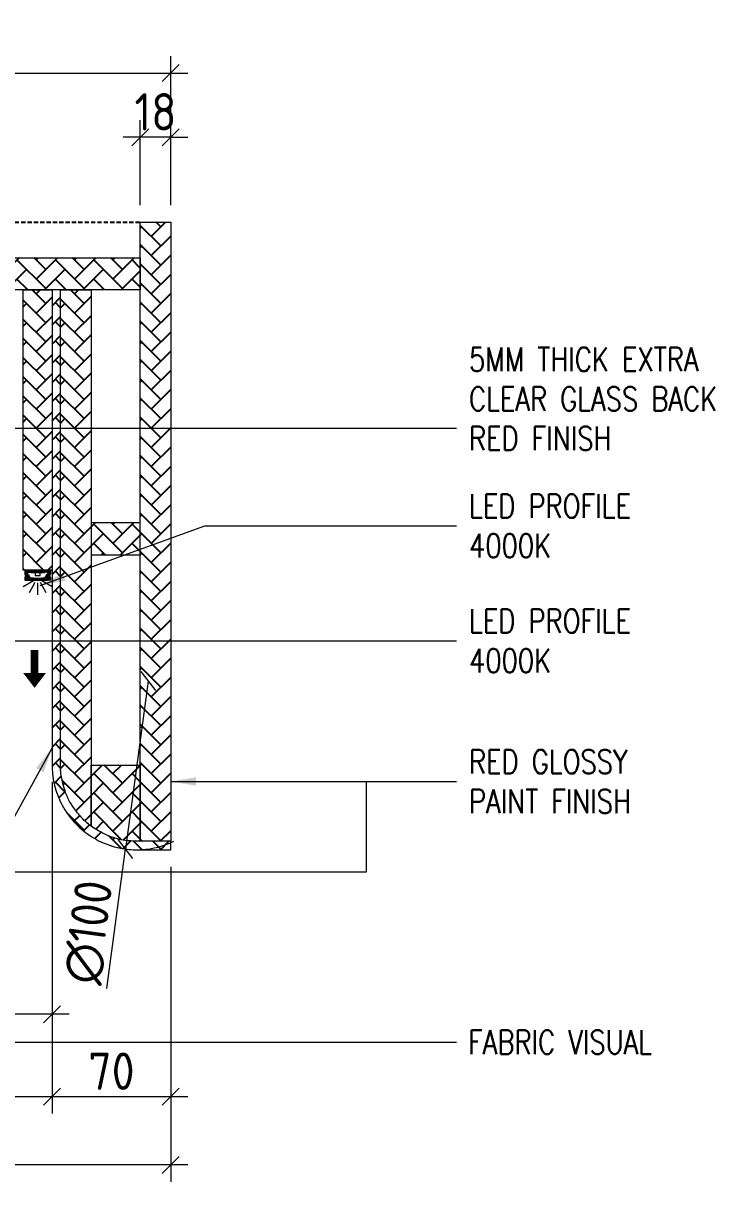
# Model space of a CAD drawing. Header units: millimetres. Extents: x 539949 to 547802, y -525020 to -515511.
# Drawn here: x 542607 to 543015, y -521549 to -520866 of the extents above; entities that cross this region are included whole.
import ezdxf

# ---------------------------------------------------------------- set-up
doc = ezdxf.new("R2010")
doc.units = ezdxf.units.MM
doc.header["$LTSCALE"] = 5
doc.header["$MEASUREMENT"] = 0
doc.set_wipeout_variables(frame=1)
doc.header["$PDMODE"] = 35
doc.linetypes.add('DASHED', pattern=[0.75, 0.5, -0.25])
for name, color, linetype in [('Acrylic - opal', 9, 'Continuous'), ('DIM-10', 1, 'Continuous'), ('EL_LIGHTING', 2, 'Continuous'), ('HATCH', 8, 'Continuous'), ('L-Det Tag', 7, 'Continuous')]:
    doc.layers.add(name, color=color, linetype=linetype)
for name, color, linetype, lineweight in [('aluminium', 6, 'Continuous', 0), ('LED lights', 1, 'Continuous', 0), ('MDF', 41, 'Continuous', 0)]:
    doc.layers.add(name, color=color, linetype=linetype, lineweight=lineweight)
doc.layers.add('LED 4600K', color=41, linetype='Continuous', true_color=0xebd690)
doc.styles.add('ABRA', font='romans.shx', dxfattribs={"width": 0.8, "bigfont": 'bigfont.shx'})
doc.styles.add('ISOCP', font='isocp.shx')
doc.styles.get("Standard").update_dxf_attribs({"font": 'arial.ttf'})
doc.dimstyles.new('dim', dxfattribs={"dimtxt": 2, "dimasz": 2, "dimexe": 1, "dimexo": 1, "dimgap": 1, "dimtad": 1, "dimdec": 0, "dimdsep": 46, "dimtxsty": 'Standard', "dimblk": 'OBLIQUE', "dimcen": 0, "dimdle": 1, "dimclrd": 1, "dimclre": 1, "dimclrt": 1, "dimadec": 0, "dimazin": 0, "dimtfac": 1, "dimtdec": 0, "dimtix": 1, "dimtmove": 0, "dimatfit": 3, "dimfxl": 1, "dimlwd": 0, "dimlwe": 0, "dimarcsym": 0})
doc.dimstyles.new('DL - 10', dxfattribs={"dimscale": 10, "dimtxt": 2.2, "dimasz": 1, "dimexe": 1, "dimexo": 1, "dimgap": 0.4, "dimtad": 1, "dimdec": 0, "dimdsep": 46, "dimtxsty": 'ISOCP', "dimblk": 'OBLIQUE', "dimcen": 0.5, "dimdle": 1, "dimclrd": 256, "dimclre": 256, "dimclrt": 2, "dimadec": 0, "dimazin": 2, "dimtfac": 1, "dimtdec": 0, "dimtix": 1, "dimtmove": 1, "dimatfit": 3, "dimldrblk": 'OPEN90', "dimfxl": 1, "dimlwd": 9, "dimlwe": 9, "dimarcsym": 0})
pattern_1 = [(45, (14015.82022846141, -4034.021661100443), (0, 11.31370849898476), [24, -8]), (135, (14021.47708271141, -4028.364806850444), (9e-16, 11.31370849898476), [24, -8])]

# ---------------------------------------------------------------- blocks, each defined once
blk = doc.blocks.new('LED profile EN-ALH-01S')
blk.add_wipeout([(7.601337410047567, 5.861977570020827e-14), (-7.601337410047565, 5.861977570020827e-14), (-7.601337410107323, -2.2044709216110725), (-7.3761035501433, -2.5471782449850817), (-7.2802227580299865, -2.77518803315413), (-7.226261406990452, -2.967565523915672), (-7.183838591590356, -3.353493462030686), (-7.1972838294874135, -3.574921022003908), (-7.239021107237691, -3.7973242245095804), (-7.319846420480359, -4.041111407346751), (-7.468687077144336, -4.326066551213049), (-7.598662590115676, -4.503484380300417), (-7.5986625899531655, -5.99999940377802), (7.598662589953168, -5.99999940377802), (7.598662590115679, -4.503484380300417), (7.598662555905542, -4.503484339148752), (7.381187240777176, -4.1739920508760235), (7.227794222419799, -3.7504619240001666), (7.183837376254384, -3.355582630439301), (7.209225777276204, -3.0546962976174523), (7.209225781759761, -3.054696271238562), (7.347155936086802, -2.607350279282798), (7.601337410047567, -2.2044709216826206)]).dxf.layer = 'aluminium'
at = {"layer": 'HATCH', "lineweight": 0}
h = blk.add_hatch(dxfattribs=at)
h.set_pattern_fill('ANSI31', color=256, scale=5, style=0)
h.set_pattern_definition([(45, (-29047.12291296026, -2919.527889410397), (-0.4419417382415922, 0.4419417382415922), [])])
h.paths.add_polyline_path([(7.601337410047563, 5.68e-14), (-7.601337410047563, 5.68e-14), (-7.601337410047563, -2.20447092168115, -0.3620347735553132), (-7.598662589953165, -4.503484380104965), (-7.598662589953165, -5.99999940377802), (-5.683698659453512, -5.99999940377802), (-6.530086448827205, -2.928575041265333), (-5.579756278842979, -2.928575041265333), (-5.579756278842979, -2.227186841901471), (-6.251289286836254, -2.227186841901471), (-6.251289286836254, -1.431954854710511, -0.1475385407479518), (-5.540307432293048, -1.25167775672378), (-3.814099653525773, -1.25167775672378), (-3.814099653525773, -1.005181376210601), (-3.333214294325444, -1.005181376210601), (-3.333214294325444, -1.251677756723836), (-2.735750799096422, -1.251677756723836), (-2.735750799096422, -1.005181376210601), (-2.254865439896093, -1.005181376210601), (-2.254865439896093, -1.251677756723836), (2.254865439899731, -1.251677756723836), (2.254865439899731, -1.005181376210601), (2.735750799096422, -1.005181376210601), (2.735750799096422, -1.251677756723836), (3.333214294325444, -1.251677756723836), (3.333214294325444, -1.005181376210601), (3.814099653525773, -1.005181376210601), (3.814099653525773, -1.251677756723836), (4.000000000003638, -1.251677756723836), (5.58079487460418, -1.25167775672378, -0.1475385407479502), (6.291776729147387, -1.431954854710511), (6.291776729147387, -2.227186841901471), (5.620243721154111, -2.227186841901471), (5.620243721154111, -2.928575041265333), (6.570573891138338, -2.928575041265333), (5.724186101764644, -5.99999940377802), (7.598662589953165, -5.99999940377802), (7.598662589953165, -4.503484380104965, -0.3620347735553138), (7.601337410047563, -2.20447092168115)])
h = blk.add_hatch(dxfattribs=at)
h.set_pattern_fill('DOTS', color=256, scale=5, style=0)
h.set_pattern_definition([(0, (-29047.12291296026, -2919.527889410397), (0.15625, 0.3125), [0, -0.3125])])
edge = h.paths.add_edge_path()
edge.add_line((-6.530086448827205, -2.928575041265503), (-5.683698659453512, -5.99999940377802))
edge.add_line((-5.683698659453512, -5.99999940377802), (5.724186101764644, -5.99999940377802))
edge.add_line((5.724186101764644, -5.99999940377802), (6.570573891138338, -2.928575041265503))
edge.add_line((6.570573891138338, -2.928575041265503), (5.620243721154111, -2.928575041265503))
edge.add_line((5.620243721154111, -2.928575041265503), (4.567765004121611, -4.757869329645928))
edge.add_arc((0.0202437198540979, 53.54314441312376), 58.47809977474888, 265.53992579296465, 274.46008170154875, ccw=False)
edge.add_line((-4.527269938411337, -4.75786992447911), (-5.579756278842979, -2.928575041265503))
edge.add_line((-5.579756278842979, -2.928575041265503), (-6.530086448827205, -2.928575041265503))
at = {"layer": 'Acrylic - opal', "color": 8}
blk.add_lwpolyline([(-6.530086448827205, -2.928575041265503), (-5.683698659453512, -5.99999940377802), (5.724186101764644, -5.99999940377802), (6.570573891138338, -2.928575041265503), (5.620243721154111, -2.928575041265503), (4.567765004121611, -4.757869329645928, -0.0389411883915571), (-4.527269938411337, -4.75786992447911), (-5.579756278842979, -2.928575041265503)], format="xyb", close=True, dxfattribs=at)
at = {"layer": 'aluminium'}
for p, q in [((7.601337410047563, 5.68e-14), (-7.601337410047563, 5.68e-14)), ((-7.601337410047563, 5.68e-14), (-7.601337410047563, -2.20447092168115)), ((7.601337410047563, 5.68e-14), (7.601337410047563, -2.20447092168115)), ((-7.598662589953165, -4.503484380105988), (-7.598662589953165, -5.99999940377802)), ((-7.598662589953165, -5.99999940377802), (-5.683698659453512, -5.99999940377802)), ((-6.251289286836254, -2.227186841901471), (-6.251289286836254, -1.431954854712558)), ((-5.579756278842979, -2.227186841901471), (-6.251289286836254, -2.227186841901471)), ((-5.579756278842979, -2.928575041265333), (-5.579756278842979, -2.227186841901471)), ((-5.54030743228941, -1.25167775672378), (-3.814099653525773, -1.25167775672378)), ((-3.814099653525773, -1.25167775672378), (-3.814099653525773, -1.005181376210601)), ((-3.814099653525773, -1.005181376210601), (-3.333214294325444, -1.005181376210601)), ((-3.333214294325444, -1.005181376210601), (-3.333214294325444, -1.25167775672378)), ((-3.333214294325444, -1.25167775672378), (-2.735750799096422, -1.25167775672378)), ((-2.735750799096422, -1.25167775672378), (-2.735750799096422, -1.005181376210601)), ((-2.735750799096422, -1.005181376210601), (-2.254865439896093, -1.005181376210601)), ((-2.254865439896093, -1.005181376210601), (-2.254865439896093, -1.25167775672378)), ((2.254865439899731, -1.25167775672378), (-2.254865439896093, -1.25167775672378)), ((2.735750799096422, -1.005181376210601), (2.254865439899731, -1.005181376210601)), ((2.254865439899731, -1.005181376210601), (2.254865439899731, -1.25167775672378)), ((2.735750799096422, -1.25167775672378), (2.735750799096422, -1.005181376210601)), ((3.333214294325444, -1.25167775672378), (2.735750799096422, -1.25167775672378)), ((3.814099653525773, -1.005181376210601), (3.333214294325444, -1.005181376210601)), ((3.333214294325444, -1.005181376210601), (3.333214294325444, -1.25167775672378)), ((3.814099653525773, -1.25167775672378), (3.814099653525773, -1.005181376210601)), ((5.58079487460418, -1.25167775672378), (3.814099653525773, -1.25167775672378)), ((5.620243721154111, -2.928575041265333), (5.620243721154111, -2.227186841901471)), ((5.620243721154111, -2.227186841901471), (6.291776729147387, -2.227186841901471)), ((7.598662589953165, -5.99999940377802), (5.724186101764644, -5.99999940377802)), ((6.291776729147387, -2.227186841901471), (6.291776729147387, -1.431954854712558)), ((7.598662589953165, -4.503484380105988), (7.598662589953165, -5.99999940377802))]:
    blk.add_line(p, q, dxfattribs=at)
for centre, radius, start, end in [((-8.979483271934441, -3.355582630439301), 1.795645895680061, 320.2626265201329, 39.87069660309438), ((-5.596973229621653, -2.520331199968268), 1.269918332666748, 87.4425210421038, 121.0136738682336), ((5.637460671932786, -2.520331199968268), 1.269918332666748, 58.98632613176637, 92.5574789578962), ((8.979483271934441, -3.355582630439301), 1.795645895680061, 140.1293033969056, 219.7373734798671)]:
    blk.add_arc(centre, radius, start, end, dxfattribs=at)
at = {"layer": 'LED lights', "color": 1, "lineweight": 5, "true_color": 0xff0004}
for p, q in [((-2.431757037174975, -6.15565333672788), (-8.475371422824537, -9.644935729217138)), ((8.475371422860917, -9.644935729217138), (2.431757037211355, -6.15565333672788)), ((-1.403975580000406, -7.18343479390245), (-4.893257972431456, -13.22704917955201)), ((3.638e-12, -7.559628916790132), (3.638e-12, -14.53819370159403)), ((4.893257972467836, -13.22704917955201), (1.403975580036786, -7.18343479390245))]:
    blk.add_line(p, q, dxfattribs=at)
at = {"layer": 'LED lights', "color": 1, "linetype": 'Continuous', "lineweight": 9, "true_color": 0xff0004}
for p, q in [((4.000000000003638, -1.251677756723836), (-3.999999999996362, -1.251677756723836)), ((-3.999999999996362, -1.251677756723836), (-3.999999999996362, -1.751677756665629)), ((-3.999999999996362, -1.751677756665629), (-1.499999999996362, -1.751677756665629)), ((-1.499999999996362, -3.251677756723836), (-1.499999999996362, -1.751677756665629)), ((-1.499999999996362, -1.751677756665629), (1.500000000032742, -1.751677756665629)), ((1.500000000032742, -3.251677756723836), (-1.499999999996362, -3.251677756723836)), ((1.500000000032742, -1.751677756665629), (1.500000000032742, -3.251677756723836)), ((1.500000000032742, -1.751677756665629), (4.000000000003638, -1.751677756665629)), ((4.000000000003638, -1.751677756665629), (4.000000000003638, -1.251677756723836))]:
    blk.add_line(p, q, dxfattribs=at)
blk = doc.blocks.new('FLECHE')
at = {"layer": 'EL_LIGHTING', "const_width": 5}
blk.add_lwpolyline([(0, 0), (0, -15)], dxfattribs=at)
at = {"layer": 'EL_LIGHTING'}
blk.add_lwpolyline([(0, -15, 15, 0, 0), (0, -24.79541368456557, 0, 0, 0)], format="xyseb", dxfattribs=at)
blk = doc.blocks.new('*U84')
at = {"layer": 'EL_LIGHTING', "xscale": 0.9, "yscale": 0.9, "zscale": 0.9, "rotation": 90}
blk.add_blockref('FLECHE', (-11.15793615805451, 0), dxfattribs=at)
blk = doc.blocks.new('*U85')
at = {"layer": 'LED 4600K', "color": 0, "linetype": 'ByBlock', "lineweight": -2}
blk.add_blockref('*U84', (0, 0), dxfattribs=at)
blk = doc.blocks.new('_OBLIQUE')
at = {"color": 0, "linetype": 'ByBlock', "lineweight": -2}
blk.add_line((-0.5, -0.5), (0.5, 0.5), dxfattribs=at)
blk = doc.blocks.new('*D115')
at = {"layer": 'Defpoints', "color": 0, "transparency": 16777216}
for p in [(542694.2862968781, -520895.0055873594), (542059.2863716349, -520982.8697789293), (542694.2862968781, -520982.8697789293)]:
    blk.add_point(p, dxfattribs=at)
at = {"layer": 'DIM-10', "lineweight": 9, "transparency": 16777216}
for p, q in [((542059.2863716349, -520972.8697789293), (542059.2863716349, -520885.0055873594)), ((542694.2862968781, -520972.8697789293), (542694.2862968781, -520885.0055873594)), ((542049.2863716349, -520895.0055873594), (542704.2862968781, -520895.0055873594))]:
    blk.add_line(p, q, dxfattribs=at)
at = {"layer": 'DIM-10', "lineweight": 9, "transparency": 16777216, "xscale": 10, "yscale": 10, "zscale": 10, "rotation": 180}
blk.add_blockref('_OBLIQUE', (542059.2863716349, -520895.0055873594), dxfattribs=at)
at = {"layer": 'DIM-10', "lineweight": 9, "transparency": 16777216, "xscale": 10, "yscale": 10, "zscale": 10}
blk.add_blockref('_OBLIQUE', (542694.2862968781, -520895.0055873594), dxfattribs=at)
at = {"layer": 'DIM-10', "color": 2, "transparency": 16777216, "insert": (542376.7863342565, -520880.0055873594), "char_height": 22, "attachment_point": 5, "style": 'ISOCP'}
blk.add_mtext('635', dxfattribs=at)
blk = doc.blocks.new('_Open90')
at = {"color": 0, "linetype": 'ByBlock', "lineweight": -2}
for p, q in [((0, 0), (-1, 0)), ((-0.5, 0.5), (0, 0)), ((0, 0), (-0.5, -0.5))]:
    blk.add_line(p, q, dxfattribs=at)
blk = doc.blocks.new('*D118')
at = {"layer": 'Defpoints', "color": 0, "transparency": 16777216}
for p in [(542129.2458001056, -521303.0235306618), (542624.3268684074, -521303.0235306618), (542624.3268684074, -521498.5675025955)]:
    blk.add_point(p, dxfattribs=at)
at = {"layer": 'DIM-10', "lineweight": 9, "transparency": 16777216}
for p, q in [((542129.2458001056, -521313.0235306618), (542129.2458001056, -521508.5675025955)), ((542624.3268684074, -521313.0235306618), (542624.3268684074, -521508.5675025955)), ((542119.2458001056, -521498.5675025955), (542634.3268684074, -521498.5675025955))]:
    blk.add_line(p, q, dxfattribs=at)
at = {"layer": 'DIM-10', "lineweight": 9, "transparency": 16777216, "xscale": 10, "yscale": 10, "zscale": 10, "rotation": 180}
blk.add_blockref('_OBLIQUE', (542129.2458001056, -521498.5675025955), dxfattribs=at)
at = {"layer": 'DIM-10', "lineweight": 9, "transparency": 16777216, "xscale": 10, "yscale": 10, "zscale": 10}
blk.add_blockref('_OBLIQUE', (542624.3268684074, -521498.5675025955), dxfattribs=at)
at = {"layer": 'DIM-10', "color": 2, "transparency": 16777216, "insert": (542376.7863342565, -521483.5675025955), "char_height": 22, "attachment_point": 5, "style": 'ISOCP'}
blk.add_mtext('495', dxfattribs=at)
blk = doc.blocks.new('*D119')
at = {"layer": 'Defpoints', "color": 0, "transparency": 16777216}
for p in [(542624.3268684074, -521303.0235306618), (542694.2862968781, -521352.9794311732), (542694.2862968781, -521498.5675025955)]:
    blk.add_point(p, dxfattribs=at)
at = {"layer": 'DIM-10', "lineweight": 9, "transparency": 16777216}
for p, q in [((542624.3268684074, -521313.0235306618), (542624.3268684074, -521508.5675025955)), ((542694.2862968781, -521362.9794311732), (542694.2862968781, -521508.5675025955)), ((542614.3268684074, -521498.5675025955), (542704.2862968781, -521498.5675025955))]:
    blk.add_line(p, q, dxfattribs=at)
at = {"layer": 'DIM-10', "lineweight": 9, "transparency": 16777216, "xscale": 10, "yscale": 10, "zscale": 10, "rotation": 180}
blk.add_blockref('_OBLIQUE', (542624.3268684074, -521498.5675025955), dxfattribs=at)
at = {"layer": 'DIM-10', "lineweight": 9, "transparency": 16777216, "xscale": 10, "yscale": 10, "zscale": 10}
blk.add_blockref('_OBLIQUE', (542694.2862968781, -521498.5675025955), dxfattribs=at)
at = {"layer": 'DIM-10', "color": 2, "transparency": 16777216, "insert": (542659.3065826427, -521483.5675025955), "char_height": 22, "attachment_point": 5, "style": 'ISOCP'}
blk.add_mtext('70', dxfattribs=at)
blk = doc.blocks.new('*D120')
at = {"layer": 'Defpoints', "color": 0, "transparency": 16777216}
for p in [(542059.2863716349, -521352.9794311732), (542694.2862968781, -521352.9794311732), (542059.2863716349, -521538.7914944521)]:
    blk.add_point(p, dxfattribs=at)
at = {"layer": 'DIM-10', "lineweight": 9, "transparency": 16777216}
for p, q in [((542059.2863716349, -521362.9794311732), (542059.2863716349, -521548.7914944521)), ((542694.2862968781, -521362.9794311732), (542694.2862968781, -521548.7914944521)), ((542704.2862968781, -521538.7914944521), (542049.2863716349, -521538.7914944521))]:
    blk.add_line(p, q, dxfattribs=at)
at = {"layer": 'DIM-10', "lineweight": 9, "transparency": 16777216, "xscale": 10, "yscale": 10, "zscale": 10, "rotation": 180}
blk.add_blockref('_OBLIQUE', (542059.2863716349, -521538.7914944521), dxfattribs=at)
at = {"layer": 'DIM-10', "lineweight": 9, "transparency": 16777216, "xscale": 10, "yscale": 10, "zscale": 10}
blk.add_blockref('_OBLIQUE', (542694.2862968781, -521538.7914944521), dxfattribs=at)
at = {"layer": 'DIM-10', "color": 2, "transparency": 16777216, "insert": (542366.7862968781, -521523.7914944521), "char_height": 22, "attachment_point": 5, "style": 'ISOCP'}
blk.add_mtext('635', dxfattribs=at)
blk = doc.blocks.new('*D122')
at = {"layer": 'Defpoints', "color": 0, "transparency": 16777216}
for p in [(542680.9479997361, -521253.5132400728), (542667.6183531478, -521352.5329866234)]:
    blk.add_point(p, dxfattribs=at)
at = {"layer": 'DIM-10', "lineweight": 9, "transparency": 16777216}
for p in [(542680.9479997361, -521253.5132400728), (542656.5427917561, -521434.8081823417)]:
    blk.add_line(p, (542667.6183531478, -521352.5329866234), dxfattribs=at)
blk.add_arc((542674.2831764419, -521303.0231133481), 49.9564552512893, 250.8640142909797, 295.801328922868, dxfattribs=at)
at = {"layer": 'DIM-10', "lineweight": 9, "transparency": 16777216, "xscale": 10, "yscale": 10, "zscale": 10}
for p, rotation in [((542680.9479997361, -521253.5132400728), 262.3331586137408), ((542667.6183531478, -521352.5329866234), 82.33315861374084)]:
    blk.add_blockref('_OBLIQUE', p, dxfattribs=dict(at, rotation=rotation))
at = {"layer": 'DIM-10', "color": 2, "transparency": 16777216, "insert": (542645.8805372813, -521401.58000042), "char_height": 22, "attachment_point": 5, "rotation": 82.33315861374084, "style": 'ISOCP'}
blk.add_mtext('∅100', dxfattribs=at)
blk = doc.blocks.new('*D124')
at = {"layer": 'Defpoints', "color": 0, "transparency": 16777216}
for p in [(542676.2862968781, -520932.8297299274), (542676.2862968781, -520982.8697789293), (542694.2862968781, -520982.8697789293)]:
    blk.add_point(p, dxfattribs=at)
at = {"layer": 'DIM-10', "lineweight": 9, "transparency": 16777216}
for p, q in [((542676.2862968781, -520972.8697789293), (542676.2862968781, -520922.8297299274)), ((542694.2862968781, -520972.8697789293), (542694.2862968781, -520922.8297299274)), ((542676.2862968781, -520932.8297299274), (542666.2862968781, -520932.8297299274)), ((542694.2862968781, -520932.8297299274), (542676.2862968781, -520932.8297299274)), ((542694.2862968781, -520932.8297299274), (542704.2862968781, -520932.8297299274))]:
    blk.add_line(p, q, dxfattribs=at)
at = {"layer": 'DIM-10', "lineweight": 9, "transparency": 16777216, "xscale": 10, "yscale": 10, "zscale": 10}
blk.add_blockref('_OBLIQUE', (542676.2862968781, -520932.8297299274), dxfattribs=at)
at = {"layer": 'DIM-10', "lineweight": 9, "transparency": 16777216, "xscale": 10, "yscale": 10, "zscale": 10, "rotation": 180}
blk.add_blockref('_OBLIQUE', (542694.2862968781, -520932.8297299274), dxfattribs=at)
at = {"layer": 'DIM-10', "color": 2, "transparency": 16777216, "insert": (542685.2862968781, -520917.8297299274), "char_height": 22, "attachment_point": 5, "style": 'ISOCP'}
blk.add_mtext('18', dxfattribs=at)
blk = doc.blocks.new('*D144')
at = {"layer": 'Defpoints', "color": 0, "transparency": 16777216}
for p in [(542624.3268684074, -521303.0235306617), (542554.2869240969, -521351.9728974886), (542554.2869240969, -521449.9805370506)]:
    blk.add_point(p, dxfattribs=at)
at = {"layer": 'DIM-10', "lineweight": 9, "transparency": 16777216}
for p, q in [((542624.3268684074, -521313.0235306617), (542624.3268684074, -521459.9805370506)), ((542554.2869240969, -521361.9728974886), (542554.2869240969, -521459.9805370506)), ((542634.3268684074, -521449.9805370506), (542544.2869240969, -521449.9805370506))]:
    blk.add_line(p, q, dxfattribs=at)
at = {"layer": 'DIM-10', "lineweight": 9, "transparency": 16777216, "xscale": 10, "yscale": 10, "zscale": 10, "rotation": 180}
blk.add_blockref('_OBLIQUE', (542554.2869240969, -521449.9805370506), dxfattribs=at)
at = {"layer": 'DIM-10', "lineweight": 9, "transparency": 16777216, "xscale": 10, "yscale": 10, "zscale": 10}
blk.add_blockref('_OBLIQUE', (542624.3268684074, -521449.9805370506), dxfattribs=at)
at = {"layer": 'DIM-10', "color": 2, "transparency": 16777216, "insert": (542589.3068962521, -521434.9805370506), "char_height": 22, "attachment_point": 5, "style": 'ISOCP'}
blk.add_mtext('70', dxfattribs=at)

msp = doc.modelspace()

# ---------------------------------------------------------------- hatches: boundary and pattern name
at = {"layer": 'HATCH'}
h = msp.add_hatch(dxfattribs=at)
h.set_pattern_fill('AR-HBONE', color=256, scale=2)
h.set_pattern_definition(pattern_1)
h.paths.add_polyline_path([(542676.2862968781, -520982.8697789293), (542694.2862968781, -520982.8697789293), (542694.2862968781, -521347.9794311732), (542676.2862968781, -521347.9794311732)])
h = msp.add_hatch(dxfattribs=at)
h.set_pattern_fill('AR-HBONE', color=256, scale=2)
h.set_pattern_definition([(45, (14015.82022846141, -4013.920828754199), (0, 11.31370849898476), [24, -8]), (135, (14021.47708271141, -4008.263974504199), (9e-16, 11.31370849898476), [24, -8])])
h.paths.add_polyline_path([(542077.2863716349, -521003.9316946111), (542676.2862968781, -521003.9316946111), (542676.2862968781, -521022.8768348474), (542077.2863716349, -521022.8768348474)])
h = msp.add_hatch(dxfattribs=at)
h.set_pattern_fill('AR-HBONE', color=256, scale=2)
h.set_pattern_definition(pattern_1)
h.paths.add_polyline_path([(542607.2758893988, -521022.8768348474), (542624.3268684074, -521022.8768348474), (542624.3268684074, -521188.0314685696), (542607.2758893988, -521188.0314685696)])
h = msp.add_hatch(dxfattribs=at)
h.set_pattern_fill('AR-HBONE', color=256, scale=2)
h.set_pattern_definition([(45, (14015.82022846141, -4717.886540594161), (0, 11.31370849898476), [24, -8]), (135, (14021.47708271141, -4712.229686344162), (9e-16, 11.31370849898476), [24, -8])])
edge = h.paths.add_edge_path()
edge.add_line((542694.2862968781, -521347.9794311732), (542676.2862968781, -521347.9794311732))
edge.add_arc((542676.2862968781, -521263.1663553948), 84.81307577841407, 265.02800299177784, 270, ccw=False)
edge.add_arc((542672.0121740141, -521312.2963507895), 35.49751460615872, 247.453419301569, 265.02800299177835, ccw=False)
edge.add_arc((542682.898746951, -521286.0741563172), 63.88978385774003, 238.6549872250184, 247.4534193014547, ccw=False)
edge.add_arc((542667.4677982678, -521311.4087500929), 34.2257345885319, 223.1409112020885, 238.65498722506618, ccw=False)
edge.add_arc((542694.73925818, -521285.8520199293), 71.6005788342934, 216.8803504244015, 223.1409112020627, ccw=False)
edge.add_arc((542667.1622093503, -521306.5426686117), 37.12454998737412, 195.7192242071019, 216.8803504244239, ccw=False)
edge.add_arc((542722.1639269779, -521291.0624685775), 94.26320183606167, 192.3323807253385, 195.7192242072044, ccw=False)
edge.add_arc((542662.525467611, -521304.1010669436), 33.21608165001354, 178.1409820477449, 192.3323807253522, ccw=False)
edge.add_line((542629.3268684074, -521303.0235275709), (542629.3268684074, -521022.8768348474))
edge.add_line((542629.3268684074, -521022.8768348474), (542624.3268684074, -521022.8768348474))
edge.add_line((542624.3268684074, -521022.8768348474), (542624.3268684074, -521303.0235306617))
edge.add_arc((542674.28227968, -521303.0235306617), 49.95541127260964, 180, 192.4949818083493)
edge.add_arc((542674.2833568015, -521303.0232919686), 49.95651452468786, 192.4949818083545, 204.8896481378932)
edge.add_arc((542674.2824091782, -521303.0237316326), 49.95546987432041, 204.8896481378844, 218.8629616108906)
edge.add_arc((542674.283176441, -521303.0231133481), 49.95645525137738, 218.8629616108966, 232.7295267544594)
edge.add_arc((542674.2825799965, -521303.0238971311), 49.95547033412608, 232.7295267544067, 246.7159342343175)
edge.add_arc((542674.283035419, -521303.022838842), 49.95662245631573, 246.7159342342645, 257.1014623897424)
edge.add_arc((542674.2827580125, -521303.024050204), 49.95537973663853, 257.1014623897637, 268.9234001602261)
edge.add_line((542673.3441410757, -521352.9706112756), (542694.2862968781, -521352.9794311732))
edge.add_line((542694.2862968781, -521352.9794311732), (542694.2862968781, -521347.9794311732))
h = msp.add_hatch(dxfattribs=at)
h.set_pattern_fill('AR-HBONE', color=256, scale=2)
h.set_pattern_definition(pattern_1)
edge = h.paths.add_edge_path()
edge.add_line((542629.3268684074, -521022.8768348474), (542647.3268684074, -521022.8768348474))
edge.add_line((542647.3268684074, -521022.8768348474), (542647.3268684074, -521339.0808272192))
edge.add_arc((542667.4677982677, -521311.408750093), 34.22573458836673, 223.1409112020813, 233.9512586887613, ccw=False)
edge.add_arc((542694.73925818, -521285.8520199293), 71.60057883428985, 216.8803504244013, 223.1409112020629, ccw=False)
edge.add_arc((542667.1622093504, -521306.5426686116), 37.12454998746308, 195.7192242074263, 216.880350424533, ccw=False)
edge.add_arc((542722.1639269779, -521291.062468578), 94.26320183591365, 192.3323807250113, 195.7192242069513, ccw=False)
edge.add_arc((542662.5254676112, -521304.1010669436), 33.2160816501984, 181.8590179522404, 192.3323807253163, ccw=False)
edge.add_line((542629.3268684074, -521305.1786063163), (542629.3268684074, -521022.8768348474))
h = msp.add_hatch(dxfattribs=at)
h.set_pattern_fill('AR-HBONE', color=256, scale=2)
h.set_pattern_definition(pattern_1)
h.paths.add_polyline_path([(542647.3268684074, -521179.0755746905), (542676.2862968781, -521179.0755746905), (542676.2862968781, -521160.1304344542), (542647.3268684074, -521160.1304344542)])
h = msp.add_hatch(dxfattribs=at)
h.set_pattern_fill('AR-HBONE', color=256, scale=2)
h.set_pattern_definition(pattern_1)
edge = h.paths.add_edge_path()
edge.add_line((542647.3268684074, -521303.0235275709), (542676.2862968781, -521303.0235275709))
edge.add_line((542676.2862968781, -521303.0235275709), (542676.2862968781, -521347.9794311732))
edge.add_arc((542676.2862968781, -521263.1663553948), 84.81307577840734, 265.0280029917776, 270.0000000000002, ccw=False)
edge.add_arc((542672.0121740141, -521312.2963507895), 35.49751460606097, 247.4534193012886, 265.0280029917541, ccw=False)
edge.add_arc((542682.8987469513, -521286.0741563173), 63.88978385769892, 238.6549872247538, 247.45341930110249, ccw=False)
edge.add_arc((542667.4677982676, -521311.4087500923), 34.22573458890452, 233.95125868971388, 238.654987225958, ccw=False)
edge.add_line((542647.3268684074, -521339.0808272192), (542647.3268684074, -521303.0235275709))

# ---------------------------------------------------------------- linework, layer by layer
at = {"layer": 'HATCH', "linetype": 'DASHED'}
msp.add_line((542077.2863716349, -520982.8697789293), (542676.2862968781, -520982.8697789293), dxfattribs=at)
at = {"layer": 'MDF'}
for points in [[(542676.2862968781, -520982.8697789293), (542694.2862968781, -520982.8697789293), (542694.2862968781, -521347.9794311732), (542676.2862968781, -521347.9794311732)], [(542077.2863716349, -521003.9316946111), (542676.2862968781, -521003.9316946111), (542676.2862968781, -521022.8768348474), (542077.2863716349, -521022.8768348474)], [(542607.2758893988, -521022.8768348474), (542624.3268684074, -521022.8768348474), (542624.3268684074, -521188.0314685696), (542607.2758893988, -521188.0314685696)], [(542647.3268684074, -521179.0755746905), (542676.2862968781, -521179.0755746905), (542676.2862968781, -521160.1304344542), (542647.3268684074, -521160.1304344542)]]:
    msp.add_lwpolyline(points, close=True, dxfattribs=at)
msp.add_lwpolyline([(542694.2862968781, -521347.9794311732), (542676.2862968781, -521347.9794311732, -0.0216978336709919), (542668.9356453245, -521347.6602944954, -0.0768342512643646), (542658.401205535, -521345.0807232903, -0.038409273530996), (542649.6639054383, -521340.6392531375, -0.0677965137859518), (542642.4941624539, -521334.8121349412, -0.0273236463812018), (542637.466633554, -521328.8228164992, -0.0925961193217121), (542631.4260841637, -521316.6005793497, -0.0147789683581851), (542630.0758462403, -521311.1954416924, -0.0620009215675352), (542629.3268684074, -521303.0235275709), (542629.3268684074, -521022.8768348474), (542624.3268684074, -521022.8768348474), (542624.3268684074, -521303.0235306617, 0.0545737253431477), (542625.5100643209, -521313.831588969, 0.0541347233281961), (542628.9667998618, -521324.0485865106, 0.0610457434481406), (542635.3846361387, -521334.3687826443, 0.060578243493904), (542644.0306271373, -521342.7777442973, 0.0611030899436866), (542654.5356789872, -521348.9108115712, 0.0453464589204795), (542663.1314565511, -521351.7189004486, 0.0516287338700311), (542673.3441410757, -521352.9706112756), (542694.2862968781, -521352.9794311732), (542694.2862968781, -521347.9794311732)], format="xyb", dxfattribs=at)
for points in [[(542629.3268684074, -521022.8768348474), (542647.3268684074, -521022.8768348474), (542647.3268684074, -521339.0808272192, -0.0472040528120168), (542642.4941624539, -521334.8121349412, -0.0273236463812032), (542637.466633554, -521328.8228164992, -0.0925961193207653), (542631.4260841637, -521316.6005793498, -0.014778968358508), (542630.0758462403, -521311.1954416924, -0.0457305045113863), (542629.3268684074, -521305.1786063163)], [(542647.3268684074, -521303.0235275709), (542676.2862968781, -521303.0235275709), (542676.2862968781, -521347.9794311732, -0.0216978336709936), (542668.9356453245, -521347.6602944954, -0.0768342512654885), (542658.4012055349, -521345.0807232903, -0.0384092735306129), (542649.6639054383, -521340.6392531374, -0.02052676976377), (542647.3268684074, -521339.0808272192)]]:
    msp.add_lwpolyline(points, format="xyb", close=True, dxfattribs=at)

# ---------------------------------------------------------------- block references
at = {"layer": 'LED 4600K', "extrusion": (0, 0, -1), "zscale": -1, "rotation": 270}
msp.add_blockref('*U85', (-542613.9826138163, -521246.357943855), dxfattribs=at)

# ---------------------------------------------------------------- texts
at = {"layer": 'L-Det Tag', "color": 7, "char_height": 14, "attachment_point": 4, "style": 'ABRA'}
for s, width, heights, insert in [('{\\Fromans|c0;5MM THICK EXTRA CLEAR GLASS BACK RED FINISH }', 160.2350267919898, [-60.66666666666668], (542870.232133979, -521087.1010100927)), ('{\\Fromans|c0;LED PROFILE 4000K }', 110.6089470242802, [-37.33333333333334], (542870.232133979, -521162.0197849842)), ('{\\Fromans|c0;LED PROFILE 4000K }', 109.9437528891209, [-37.33333333333334], (542870.232133979, -521229.7980159777)), ('{\\Fromans|c0;RED GLOSSY PAINT FINISH}', 109.2785587540781, [-37.33333333333334], (542870.232133979, -521312.7252298011)), ('{\\Fromans|c0;FABRIC VISUAL}', 129.9673950002249, [-14], (542869.7063275955, -521466.4243231684))]:
    msp.add_mtext_dynamic_manual_height_columns(s, width=width, gutter_width=23.96974880894857, heights=heights, dxfattribs=dict(at, insert=insert))

# ---------------------------------------------------------------- dimensions: what is measured, and where the dimension line sits
at = {"layer": 'DIM-10'}
for base, p1, p2, picture, middle in [((542694.2862968781, -520895.0055873594), (542059.2863716349, -520982.8697789293), (542694.2862968781, -520982.8697789293), '*D115', (542376.7863342565, -520880.0055873594)), ((542676.2862968781, -520932.8297299274), (542694.2862968781, -520982.8697789293), (542676.2862968781, -520982.8697789293), '*D124', (542685.2862968781, -520917.8297299274)), ((542624.3268684074, -521498.5675025955), (542129.2458001056, -521303.0235306618), (542624.3268684074, -521303.0235306618), '*D118', (542376.7863342565, -521483.5675025955)), ((542554.2869240969, -521449.9805370506), (542624.3268684074, -521303.0235306617), (542554.2869240969, -521351.9728974886), '*D144', (542589.3068962521, -521434.9805370506)), ((542694.2862968781, -521498.5675025955), (542624.3268684074, -521303.0235306618), (542694.2862968781, -521352.9794311732), '*D119', (542659.3065826427, -521483.5675025955))]:
    dim = msp.add_linear_dim(base=base, p1=p1, p2=p2, dimstyle='DL - 10', dxfattribs=at)
    dim.commit()
    dim.dimension.update_dxf_attribs({"geometry": picture, "text_midpoint": middle})
dim = msp.add_diameter_dim_2p(p1=(542680.9479997361, -521253.5132400728), p2=(542667.6183531478, -521352.5329866234), dimstyle='DL - 10', dxfattribs=at)
dim.commit()
dim.dimension.update_dxf_attribs({"geometry": '*D122', "text_midpoint": (542645.8805372813, -521401.58000042)})
dim = msp.add_linear_dim(base=(542059.2863716349, -521538.7914944521), p1=(542694.2862968781, -521352.9794311732), p2=(542059.2863716349, -521352.9794311732), dimstyle='DL - 10', dxfattribs=at)
dim.commit()
dim.dimension.update_dxf_attribs({"geometry": '*D120', "text_midpoint": (542366.7862968781, -521538.7914944521), "dimtype": 128})

# ---------------------------------------------------------------- leaders
for points in [[(542550.1746811322, -521104.3826294874), (542862.8613586585, -521104.3826294874)], [(542528.1181286721, -521261.854287126), (542544.500777897, -521229.7980159777), (542862.8613586585, -521229.7980159777)], [(542624.3268684074, -521292.9212275571), (542584.2078944045, -521365.9400367225), (542809.7401388796, -521365.9400367225), (542809.7401388796, -521312.7252298011)], [(542694.2862968781, -521312.7252298011), (542862.8613586585, -521312.7252298011)], [(542433.9502440564, -521353.9550573628), (542433.9502440564, -521466.4243231684), (542862.8613586585, -521466.4243231684)]]:
    msp.add_leader(points, dimstyle='dim', override={"dimscale": 1, "dimasz": 15, "dimtad": 0, "dimclrt": 4, "dimfxlon": 1})

# ---------------------------------------------------------------- next in the draw order: block references
at = {"layer": 'LED lights', "xscale": -1}
msp.add_blockref('LED profile EN-ALH-01S', (542615.8013789031, -521188.0314685696), dxfattribs=at)

# ---------------------------------------------------------------- next in the draw order: leaders
msp.add_leader([(542617.2053544831, -521197.2149033635), (542714.3926423534, -521162.0197849842), (542862.8613586585, -521162.0197849842)], dimstyle='dim', override={"dimscale": 1, "dimasz": 15, "dimtad": 0, "dimclrt": 4, "dimfxlon": 1})

doc.saveas('drawing.dxf')
